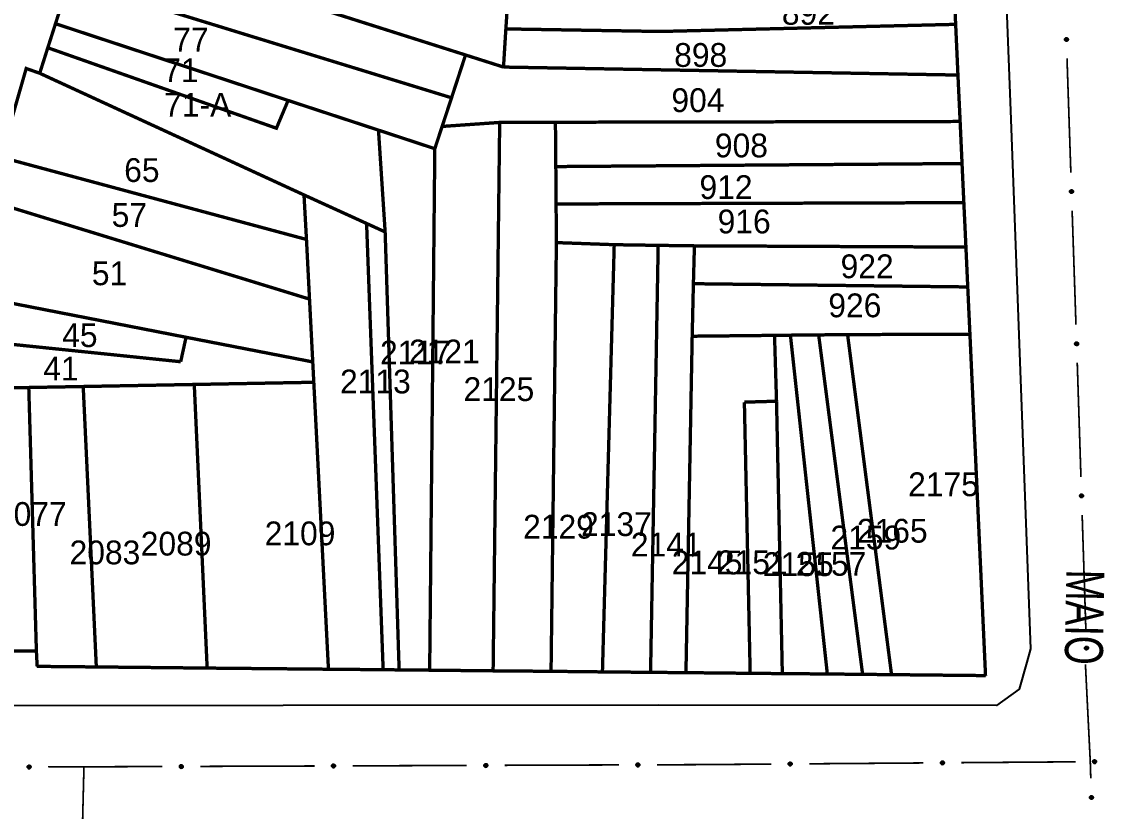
# Model space of a CAD drawing. Extents: x 202481 to 204056, y 4838981 to 4840330.
# Drawn here: x 202796.2 to 202910, y 4839881.9 to 4839964.9 of the extents above; entities that cross this region are included whole.
import ezdxf
from ezdxf.enums import TextEntityAlignment as Align

# ---------------------------------------------------------------- set-up
doc = ezdxf.new("R2010")
doc.units = 0
doc.header["$LTSCALE"] = 1.5
doc.header["$MEASUREMENT"] = 0
for name, color, linetype in [('CD_MALHA_LOTES', 7, 'CONTINUOUS'), ('RU-QUADRA', 210, 'CONTINUOUS'), ('SV-EIXO-RUA-PAV', 20, 'CONTINUOUS'), ('SV-RUA-PAVIM', 7, 'CONTINUOUS'), ('SV-TXT-RUA-PAV', 7, 'CONTINUOUS'), ('Th_NmrPort', 1, 'CONTINUOUS')]:
    doc.layers.add(name, color=color, linetype=linetype)
doc.styles.add('ARIAL', font='ARIAL.SHX')

msp = doc.modelspace()

# ---------------------------------------------------------------- linework, layer by layer
at = {"layer": 'CD_MALHA_LOTES', "linetype": 'Continuous', "const_width": 0.35, "flags": 128}
for points in [[(202842.83, 4839961.36), (202802.73, 4839974.09)], [(202799.73, 4839964.65), (202801.18, 4839969.2)], [(202801.18, 4839969.2), (202841.36, 4839956.86)], [(202894.16, 4839968.69), (202894.35, 4839964.58)], [(202847.07, 4839964.1), (202847.19, 4839965.93)], [(202798.92, 4839962.12), (202799.73, 4839964.65)], [(202824.18, 4839956.58), (202799.73, 4839964.65)], [(202846.82, 4839960.09), (202847.07, 4839964.1)], [(202894.35, 4839964.58), (202863.3, 4839963.83), (202847.07, 4839964.1)], [(202894.35, 4839964.58), (202894.59, 4839959.25)], [(202798.07, 4839959.44), (202798.92, 4839962.12)], [(202798.92, 4839962.12), (202822.95, 4839953.66), (202824.18, 4839956.58)], [(202841.36, 4839956.86), (202842.83, 4839961.36)], [(202842.83, 4839961.36), (202846.82, 4839960.09)], [(202793.98, 4839950.62), (202796.65, 4839959.94), (202798.07, 4839959.44)], [(202825.85, 4839946.65), (202798.07, 4839959.44)], [(202894.59, 4839959.25), (202846.82, 4839960.09)], [(202894.59, 4839959.25), (202894.82, 4839954.37)], [(202833.68, 4839953.46), (202824.18, 4839956.58)], [(202840.37, 4839953.85), (202841.36, 4839956.86)], [(202839.6, 4839951.51), (202840.37, 4839953.85)], [(202846.42, 4839954.27), (202840.37, 4839953.85)], [(202845.73, 4839896.63), (202846.42, 4839954.27)], [(202846.42, 4839954.27), (202852.28, 4839954.29)], [(202852.28, 4839954.29), (202894.82, 4839954.37)], [(202852.32, 4839949.63), (202852.28, 4839954.29)], [(202894.82, 4839954.37), (202895.02, 4839949.95)], [(202833.68, 4839953.46), (202834.38, 4839942.76)], [(202833.68, 4839953.46), (202839.6, 4839951.51)], [(202839.06, 4839896.7), (202839.6, 4839951.51)], [(202826.11, 4839941.97), (202793.98, 4839950.62)], [(202852.32, 4839949.63), (202895.02, 4839949.95)], [(202852.35, 4839945.7), (202852.32, 4839949.63)], [(202895.02, 4839949.95), (202895.21, 4839945.84)], [(202826.43, 4839935.7), (202792.68, 4839946.06)], [(202826.11, 4839941.97), (202825.85, 4839946.65)], [(202832.43, 4839943.65), (202825.85, 4839946.65)], [(202852.35, 4839945.7), (202895.21, 4839945.84)], [(202852.38, 4839941.64), (202852.35, 4839945.7)], [(202895.21, 4839945.84), (202895.43, 4839941.17)], [(202834.17, 4839896.75), (202832.43, 4839943.65)], [(202834.38, 4839942.76), (202832.43, 4839943.65)], [(202835.85, 4839896.73), (202834.38, 4839942.76)], [(202826.43, 4839935.7), (202826.11, 4839941.97)], [(202851.82, 4839896.58), (202852.38, 4839941.64)], [(202858.46, 4839941.42), (202852.38, 4839941.64)], [(202857.22, 4839896.52), (202858.46, 4839941.42)], [(202858.46, 4839941.42), (202863.08, 4839941.35)], [(202862.28, 4839896.47), (202863.08, 4839941.35)], [(202863.08, 4839941.35), (202866.89, 4839941.3)], [(202866.781667, 4839937.32), (202866.89, 4839941.3)], [(202866.89, 4839941.3), (202895.43, 4839941.17)], [(202895.43, 4839941.17), (202895.62, 4839936.98)], [(202866.655, 4839931.8), (202866.781667, 4839937.32)], [(202895.62, 4839936.98), (202866.781667, 4839937.32)], [(202895.62, 4839936.98), (202895.85, 4839932.01)], [(202813.45, 4839931.69), (202789.89, 4839936.29)], [(202826.43, 4839935.7), (202826.77, 4839929.1)], [(202875.31, 4839931.89), (202876.98, 4839931.91)], [(202876.98, 4839931.91), (202879.95, 4839931.94)], [(202880.86, 4839896.3), (202876.98, 4839931.91)], [(202879.95, 4839931.94), (202882.99, 4839931.97)], [(202884.57, 4839896.26), (202879.95, 4839931.94)], [(202882.99, 4839931.97), (202895.85, 4839932.01)], [(202887.61, 4839896.23), (202882.99, 4839931.97)], [(202895.85, 4839932.01), (202897.49, 4839896.13)], [(202812.89, 4839929.12), (202786.96, 4839931.79)], [(202813.45, 4839931.69), (202812.89, 4839929.12)], [(202826.77, 4839929.1), (202813.45, 4839931.69)], [(202866, 4839896.44), (202866.655, 4839931.8)], [(202875.31, 4839931.89), (202866.655, 4839931.8)], [(202875.52, 4839924.97), (202875.31, 4839931.89)], [(202826.88, 4839926.96), (202826.77, 4839929.1)], [(202791.41, 4839926.3), (202796.92, 4839926.41)], [(202796.92, 4839926.41), (202802.642144, 4839926.515046)], [(202797.72, 4839898.73), (202796.92, 4839926.41)], [(202802.642144, 4839926.515046), (202814.316309, 4839926.729358)], [(202804.02, 4839897.04), (202802.642144, 4839926.515046)], [(202814.316309, 4839926.729358), (202826.88, 4839926.96)], [(202815.67, 4839896.92), (202814.316309, 4839926.729358)], [(202828.42, 4839896.8), (202826.88, 4839926.96)], [(202872.14, 4839924.87), (202875.52, 4839924.97)], [(202872.75, 4839896.37), (202872.14, 4839924.87)], [(202876.13, 4839896.34), (202875.52, 4839924.97)], [(202797.72, 4839898.73), (202791.81, 4839898.69)], [(202797.8, 4839897.1), (202797.72, 4839898.73)], [(202804.02, 4839897.04), (202797.8, 4839897.1)], [(202815.67, 4839896.92), (202804.02, 4839897.04)], [(202828.42, 4839896.8), (202815.67, 4839896.92)], [(202834.17, 4839896.75), (202828.42, 4839896.8)], [(202835.85, 4839896.73), (202834.17, 4839896.75)], [(202837.71, 4839896.71), (202835.85, 4839896.73)], [(202839.06, 4839896.7), (202837.71, 4839896.71)], [(202845.73, 4839896.63), (202839.06, 4839896.7)], [(202851.82, 4839896.58), (202845.73, 4839896.63)], [(202857.22, 4839896.52), (202851.82, 4839896.58)], [(202862.28, 4839896.47), (202857.22, 4839896.52)], [(202866, 4839896.44), (202862.28, 4839896.47)], [(202872.75, 4839896.37), (202866, 4839896.44)], [(202876.13, 4839896.34), (202872.75, 4839896.37)], [(202880.86, 4839896.3), (202876.13, 4839896.34)], [(202884.57, 4839896.26), (202880.86, 4839896.3)], [(202887.61, 4839896.23), (202884.57, 4839896.26)], [(202897.49, 4839896.13), (202887.61, 4839896.23)]]:
    msp.add_lwpolyline(points, dxfattribs=at)
at = {"layer": 'RU-QUADRA', "linetype": 'Continuous', "const_width": 0.18, "flags": 128}
for points in [[(202816.72, 4840028.77), (202815.73, 4840023.64), (202814.82, 4840018.93), (202814.04, 4840014.91), (202813.16, 4840010.4), (202808.09, 4839996.15), (202809.62, 4839995.69), (202805.77, 4839983.62), (202804.3, 4839978.98), (202802.73, 4839974.09), (202801.18, 4839969.2), (202799.73, 4839964.65), (202798.92, 4839962.12), (202798.07, 4839959.44), (202796.65, 4839959.94), (202793.98, 4839950.62)], [(202791.81, 4839898.69), (202797.72, 4839898.73), (202797.77, 4839897.56), (202797.8, 4839897.1), (202804.02, 4839897.04), (202815.67, 4839896.92), (202828.42, 4839896.8), (202834.17, 4839896.75), (202835.85, 4839896.73), (202837.71, 4839896.71), (202839.06, 4839896.7), (202845.73, 4839896.63), (202851.82, 4839896.58), (202857.22, 4839896.52), (202862.28, 4839896.47), (202866, 4839896.44), (202872.75, 4839896.37), (202876.13, 4839896.34), (202880.86, 4839896.3), (202884.57, 4839896.26), (202887.61, 4839896.23), (202897.49, 4839896.13), (202897.43, 4839897.56), (202895.85, 4839932.01), (202895.62, 4839936.98), (202895.43, 4839941.17), (202895.21, 4839945.84), (202895.02, 4839949.95), (202894.82, 4839954.37), (202894.59, 4839959.25), (202894.35, 4839964.58), (202894.16, 4839968.69)]]:
    msp.add_lwpolyline(points, dxfattribs=at)
at = {"layer": 'SV-EIXO-RUA-PAV'}
for points in [[(202906.092749, 4839963.138303), (202906.128944, 4839963.105411), (202906.153327, 4839963.06974), (202906.1651, 4839963.034136), (202906.1673, 4839962.999961), (202906.165612, 4839962.964744), (202906.156077, 4839962.929614), (202906.136858, 4839962.892967), (202906.104118, 4839962.856426), (202906.065935, 4839962.83385), (202906.031646, 4839962.82044), (202905.996142, 4839962.816095), (202905.961958, 4839962.818307), (202905.925795, 4839962.829418), (202905.888847, 4839962.849258), (202905.8529, 4839962.883069), (202905.829236, 4839962.918203), (202905.818753, 4839962.952941), (202905.81461, 4839962.988662), (202905.816764, 4839963.024594), (202905.826322, 4839963.059025), (202905.846365, 4839963.09619), (202905.880206, 4839963.131227), (202905.914979, 4839963.155229), (202905.94956, 4839963.166197), (202905.98482, 4839963.169484), (202906.020162, 4839963.168221), (202906.055875, 4839963.160106), (202906.092749, 4839963.138303)], [(202906.630441, 4839947.147341), (202906.666636, 4839947.114448), (202906.691019, 4839947.078778), (202906.702792, 4839947.043173), (202906.704992, 4839947.008998), (202906.703304, 4839946.973781), (202906.69377, 4839946.938651), (202906.67455, 4839946.902004), (202906.64181, 4839946.865463), (202906.603627, 4839946.842888), (202906.569338, 4839946.829478), (202906.533834, 4839946.825132), (202906.49965, 4839946.827345), (202906.463487, 4839946.838456), (202906.426539, 4839946.858295), (202906.390593, 4839946.892106), (202906.366928, 4839946.927241), (202906.356445, 4839946.961978), (202906.352302, 4839946.997699), (202906.354456, 4839947.033632), (202906.364014, 4839947.068062), (202906.384057, 4839947.105227), (202906.417898, 4839947.140264), (202906.452671, 4839947.164266), (202906.487252, 4839947.175234), (202906.522512, 4839947.178521), (202906.557854, 4839947.177258), (202906.593567, 4839947.169144), (202906.630441, 4839947.147341)], [(202907.168133, 4839931.156378), (202907.204329, 4839931.123486), (202907.228711, 4839931.087815), (202907.240484, 4839931.052211), (202907.242684, 4839931.018035), (202907.240996, 4839930.982819), (202907.231462, 4839930.947688), (202907.212242, 4839930.911042), (202907.179502, 4839930.874501), (202907.141319, 4839930.851925), (202907.10703, 4839930.838515), (202907.071526, 4839930.834169), (202907.037343, 4839930.836382), (202907.001179, 4839930.847493), (202906.964231, 4839930.867332), (202906.928285, 4839930.901144), (202906.904621, 4839930.936278), (202906.894137, 4839930.971015), (202906.889994, 4839931.006736), (202906.892148, 4839931.042669), (202906.901706, 4839931.0771), (202906.921749, 4839931.114264), (202906.95559, 4839931.149301), (202906.990364, 4839931.173303), (202907.024944, 4839931.184272), (202907.060204, 4839931.187559), (202907.095546, 4839931.186296), (202907.131259, 4839931.178181), (202907.168133, 4839931.156378)], [(202907.687729, 4839915.164669), (202907.72388, 4839915.131727), (202907.748214, 4839915.096023), (202907.759938, 4839915.060403), (202907.762091, 4839915.026224), (202907.760356, 4839914.99101), (202907.750773, 4839914.955893), (202907.731504, 4839914.919273), (202907.698713, 4839914.882776), (202907.6605, 4839914.860253), (202907.626193, 4839914.84689), (202907.590683, 4839914.842593), (202907.556502, 4839914.844852), (202907.520354, 4839914.856012), (202907.483433, 4839914.875902), (202907.447533, 4839914.909762), (202907.423917, 4839914.944929), (202907.413481, 4839914.979681), (202907.409387, 4839915.015407), (202907.41159, 4839915.051337), (202907.421195, 4839915.085754), (202907.441288, 4839915.122892), (202907.475177, 4839915.157882), (202907.509983, 4839915.181837), (202907.544579, 4839915.192758), (202907.579843, 4839915.195997), (202907.615184, 4839915.194685), (202907.650885, 4839915.186522), (202907.687729, 4839915.164669)], [(202908.20359, 4839899.172987), (202908.239741, 4839899.140045), (202908.264074, 4839899.104341), (202908.275799, 4839899.068721), (202908.277952, 4839899.034543), (202908.276217, 4839898.999328), (202908.266634, 4839898.964211), (202908.247364, 4839898.927591), (202908.214574, 4839898.891095), (202908.17636, 4839898.868571), (202908.142053, 4839898.855208), (202908.106544, 4839898.850911), (202908.072363, 4839898.85317), (202908.036214, 4839898.86433), (202907.999294, 4839898.88422), (202907.963393, 4839898.91808), (202907.939777, 4839898.953247), (202907.929342, 4839898.987999), (202907.925248, 4839899.023725), (202907.92745, 4839899.059655), (202907.937056, 4839899.094073), (202907.957149, 4839899.13121), (202907.991038, 4839899.166201), (202908.025844, 4839899.190155), (202908.06044, 4839899.201076), (202908.095704, 4839899.204315), (202908.131044, 4839899.203004), (202908.166746, 4839899.19484), (202908.20359, 4839899.172987)], [(202796.814575, 4839886.633808), (202796.848541, 4839886.668998), (202796.88493, 4839886.692296), (202796.920873, 4839886.702992), (202796.955099, 4839886.704162), (202796.990248, 4839886.701416), (202797.025076, 4839886.690828), (202797.061127, 4839886.670514), (202797.096667, 4839886.636689), (202797.118083, 4839886.597844), (202797.130455, 4839886.563167), (202797.13373, 4839886.527548), (202797.13049, 4839886.493447), (202797.118296, 4839886.457634), (202797.097353, 4839886.4213), (202797.062476, 4839886.386387), (202797.026645, 4839886.363791), (202796.991608, 4839886.354358), (202796.955778, 4839886.351292), (202796.919927, 4839886.354526), (202796.885799, 4839886.365117), (202796.849255, 4839886.386268), (202796.815252, 4839886.421149), (202796.792307, 4839886.456629), (202796.782385, 4839886.491524), (202796.78016, 4839886.526866), (202796.782486, 4839886.562155), (202796.791672, 4839886.597607), (202796.814575, 4839886.633808)], [(202812.814476, 4839886.690013), (202812.848443, 4839886.725202), (202812.884831, 4839886.7485), (202812.920774, 4839886.759196), (202812.955, 4839886.760367), (202812.99015, 4839886.75762), (202813.024977, 4839886.747032), (202813.061029, 4839886.726719), (202813.096568, 4839886.692893), (202813.117984, 4839886.654048), (202813.130356, 4839886.619372), (202813.133631, 4839886.583753), (202813.130391, 4839886.549651), (202813.118197, 4839886.513838), (202813.097254, 4839886.477505), (202813.062377, 4839886.442592), (202813.026546, 4839886.419996), (202812.991509, 4839886.410563), (202812.955679, 4839886.407497), (202812.919828, 4839886.410731), (202812.8857, 4839886.421321), (202812.849156, 4839886.442473), (202812.815153, 4839886.477354), (202812.792208, 4839886.512833), (202812.782286, 4839886.547729), (202812.780062, 4839886.583071), (202812.782388, 4839886.618359), (202812.791573, 4839886.653812), (202812.814476, 4839886.690013)], [(202828.814377, 4839886.746217), (202828.848344, 4839886.781407), (202828.884732, 4839886.804705), (202828.920675, 4839886.815401), (202828.954901, 4839886.816571), (202828.990051, 4839886.813825), (202829.024878, 4839886.803237), (202829.06093, 4839886.782923), (202829.096469, 4839886.749098), (202829.117886, 4839886.710253), (202829.130258, 4839886.675576), (202829.133533, 4839886.639957), (202829.130292, 4839886.605856), (202829.118098, 4839886.570043), (202829.097156, 4839886.533709), (202829.062278, 4839886.498796), (202829.026447, 4839886.4762), (202828.99141, 4839886.466767), (202828.955581, 4839886.463701), (202828.919729, 4839886.466935), (202828.885602, 4839886.477526), (202828.849057, 4839886.498677), (202828.815054, 4839886.533558), (202828.79211, 4839886.569038), (202828.782187, 4839886.603933), (202828.779963, 4839886.639275), (202828.782289, 4839886.674564), (202828.791474, 4839886.710016), (202828.814377, 4839886.746217)], [(202844.814279, 4839886.802422), (202844.848245, 4839886.837611), (202844.884634, 4839886.860909), (202844.920576, 4839886.871605), (202844.954802, 4839886.872776), (202844.989952, 4839886.870029), (202845.02478, 4839886.859441), (202845.060831, 4839886.839128), (202845.09637, 4839886.805302), (202845.117787, 4839886.766457), (202845.130159, 4839886.731781), (202845.133434, 4839886.696162), (202845.130194, 4839886.66206), (202845.117999, 4839886.626247), (202845.097057, 4839886.589914), (202845.062179, 4839886.555001), (202845.026349, 4839886.532405), (202844.991311, 4839886.522972), (202844.955482, 4839886.519906), (202844.91963, 4839886.52314), (202844.885503, 4839886.53373), (202844.848959, 4839886.554882), (202844.814956, 4839886.589763), (202844.792011, 4839886.625242), (202844.782088, 4839886.660138), (202844.779864, 4839886.69548), (202844.78219, 4839886.730768), (202844.791376, 4839886.766221), (202844.814279, 4839886.802422)], [(202860.81418, 4839886.858626), (202860.848147, 4839886.893816), (202860.884535, 4839886.917114), (202860.920478, 4839886.92781), (202860.954704, 4839886.92898), (202860.989854, 4839886.926234), (202861.024681, 4839886.915646), (202861.060733, 4839886.895332), (202861.096272, 4839886.861507), (202861.117688, 4839886.822662), (202861.13006, 4839886.787985), (202861.133335, 4839886.752366), (202861.130095, 4839886.718265), (202861.117901, 4839886.682452), (202861.096958, 4839886.646118), (202861.062081, 4839886.611205), (202861.02625, 4839886.588609), (202860.991213, 4839886.579176), (202860.955383, 4839886.57611), (202860.919532, 4839886.579344), (202860.885404, 4839886.589935), (202860.84886, 4839886.611086), (202860.814857, 4839886.645967), (202860.791912, 4839886.681447), (202860.78199, 4839886.716342), (202860.779765, 4839886.751684), (202860.782092, 4839886.786973), (202860.791277, 4839886.822425), (202860.81418, 4839886.858626)], [(202876.813433, 4839886.953791), (202876.847261, 4839886.989114), (202876.883557, 4839887.012555), (202876.919457, 4839887.023393), (202876.953678, 4839887.024698), (202876.988839, 4839887.02209), (202877.023708, 4839887.01164), (202877.059839, 4839886.991469), (202877.095511, 4839886.957784), (202877.117081, 4839886.919024), (202877.12959, 4839886.884396), (202877.133005, 4839886.848791), (202877.1299, 4839886.814677), (202877.117847, 4839886.778816), (202877.097048, 4839886.7424), (202877.062308, 4839886.70735), (202877.026567, 4839886.684612), (202876.991567, 4839886.675041), (202876.95575, 4839886.671834), (202876.919886, 4839886.674927), (202876.885717, 4839886.685382), (202876.849089, 4839886.70639), (202876.814949, 4839886.741136), (202876.791865, 4839886.776525), (202876.781804, 4839886.811381), (202876.779441, 4839886.846714), (202876.781628, 4839886.882011), (202876.790673, 4839886.9175), (202876.813433, 4839886.953791)], [(202892.812988, 4839887.073109), (202892.846816, 4839887.108432), (202892.883112, 4839887.131874), (202892.919012, 4839887.142712), (202892.953234, 4839887.144017), (202892.988394, 4839887.141409), (202893.023263, 4839887.130959), (202893.059394, 4839887.110788), (202893.095066, 4839887.077103), (202893.116636, 4839887.038343), (202893.129145, 4839887.003715), (202893.13256, 4839886.968109), (202893.129455, 4839886.933995), (202893.117402, 4839886.898134), (202893.096603, 4839886.861718), (202893.061863, 4839886.826668), (202893.026122, 4839886.803931), (202892.991122, 4839886.79436), (202892.955305, 4839886.791153), (202892.919441, 4839886.794245), (202892.885272, 4839886.804701), (202892.848644, 4839886.825708), (202892.814504, 4839886.860455), (202892.79142, 4839886.895843), (202892.78136, 4839886.930699), (202892.778996, 4839886.966033), (202892.781183, 4839887.00133), (202892.790228, 4839887.036818), (202892.812988, 4839887.073109)], [(202908.812467, 4839887.192626), (202908.846271, 4839887.227972), (202908.882551, 4839887.251438), (202908.918444, 4839887.2623), (202908.952664, 4839887.263629), (202908.987827, 4839887.261045), (202909.022703, 4839887.250618), (202909.058848, 4839887.230471), (202909.094543, 4839887.196811), (202909.116139, 4839887.158065), (202909.128671, 4839887.123446), (202909.13211, 4839887.087843), (202909.129028, 4839887.053727), (202909.116999, 4839887.017857), (202909.096225, 4839886.981427), (202909.061509, 4839886.946354), (202909.025783, 4839886.923592), (202908.99079, 4839886.913997), (202908.954975, 4839886.910766), (202908.919109, 4839886.913834), (202908.884933, 4839886.924267), (202908.848291, 4839886.945249), (202908.814127, 4839886.979973), (202908.791019, 4839887.015346), (202908.780935, 4839887.050195), (202908.778547, 4839887.085527), (202908.78071, 4839887.120825), (202908.789732, 4839887.15632), (202908.812467, 4839887.192626)], [(202908.720251, 4839883.471424), (202908.756345, 4839883.43842), (202908.780616, 4839883.402674), (202908.792279, 4839883.367033), (202908.794372, 4839883.332851), (202908.792575, 4839883.297639), (202908.782932, 4839883.262539), (202908.763599, 4839883.225952), (202908.730745, 4839883.189513), (202908.692492, 4839883.167056), (202908.658162, 4839883.153753), (202908.622644, 4839883.149517), (202908.588468, 4839883.151836), (202908.552339, 4839883.163059), (202908.515453, 4839883.183013), (202908.479611, 4839883.216936), (202908.456057, 4839883.252144), (202908.445681, 4839883.286914), (202908.441649, 4839883.322647), (202908.443915, 4839883.358573), (202908.45358, 4839883.392974), (202908.473738, 4839883.430076), (202908.507688, 4839883.465008), (202908.542535, 4839883.488902), (202908.57715, 4839883.499763), (202908.61242, 4839883.50294), (202908.647758, 4839883.501567), (202908.683445, 4839883.493342), (202908.720251, 4839883.471424)]]:
    msp.add_lwpolyline(points, close=True, dxfattribs=at)
for points in [[(202905.816764, 4839963.024594), (202905.829236, 4839962.918203)], [(202905.822324, 4839963.037494), (202905.840364, 4839962.907032)], [(202905.826322, 4839963.059025), (202905.8529, 4839962.883069)], [(202905.838906, 4839963.072184), (202905.870149, 4839962.873901)], [(202905.846365, 4839963.09619), (202905.888847, 4839962.849258)], [(202905.864943, 4839963.109922), (202905.906707, 4839962.842363)], [(202905.880206, 4839963.131227), (202905.925795, 4839962.829418)], [(202905.896665, 4839963.141025), (202905.942669, 4839962.828554)], [(202905.914979, 4839963.155229), (202905.961958, 4839962.818307)], [(202905.931618, 4839963.157219), (202905.978448, 4839962.8202)], [(202905.94956, 4839963.166197), (202905.996142, 4839962.816095)], [(202905.966846, 4839963.16523), (202906.011223, 4839962.819937)], [(202905.98482, 4839963.169484), (202906.031646, 4839962.82044)], [(202906.003713, 4839963.165104), (202906.050405, 4839962.832177)], [(202906.020162, 4839963.168221), (202906.065935, 4839962.83385)], [(202906.038036, 4839963.159432), (202906.085313, 4839962.849734)], [(202906.055875, 4839963.160106), (202906.104118, 4839962.856426)], [(202906.072543, 4839963.148304), (202906.118489, 4839962.878156)], [(202906.092749, 4839963.138303), (202906.136858, 4839962.892967)], [(202906.111737, 4839963.119586), (202906.145798, 4839962.918667)], [(202906.128944, 4839963.105411), (202906.156077, 4839962.929614)], [(202906.142931, 4839963.085137), (202906.159561, 4839962.955993)], [(202906.153327, 4839963.06974), (202906.165612, 4839962.964744)], [(202906.354456, 4839947.033632), (202906.366928, 4839946.927241)], [(202906.360016, 4839947.046531), (202906.378056, 4839946.916069)], [(202906.364014, 4839947.068062), (202906.390593, 4839946.892106)], [(202906.376599, 4839947.081221), (202906.407841, 4839946.882939)], [(202906.384057, 4839947.105227), (202906.426539, 4839946.858295)], [(202906.402636, 4839947.118959), (202906.444399, 4839946.851401)], [(202906.417898, 4839947.140264), (202906.463487, 4839946.838456)], [(202906.434357, 4839947.150062), (202906.480361, 4839946.837592)], [(202906.452671, 4839947.164266), (202906.49965, 4839946.827345)], [(202906.46931, 4839947.166256), (202906.51614, 4839946.829238)], [(202906.487252, 4839947.175234), (202906.533834, 4839946.825132)], [(202906.504538, 4839947.174267), (202906.548916, 4839946.828975)], [(202906.522512, 4839947.178521), (202906.569338, 4839946.829478)], [(202906.541405, 4839947.174141), (202906.588097, 4839946.841214)], [(202906.557854, 4839947.177258), (202906.603627, 4839946.842888)], [(202906.575728, 4839947.168469), (202906.623005, 4839946.858772)], [(202906.593567, 4839947.169144), (202906.64181, 4839946.865463)], [(202906.610235, 4839947.157342), (202906.656181, 4839946.887193)], [(202906.630441, 4839947.147341), (202906.67455, 4839946.902004)], [(202906.649429, 4839947.128623), (202906.68349, 4839946.927705)], [(202906.666636, 4839947.114448), (202906.69377, 4839946.938651)], [(202906.680623, 4839947.094174), (202906.697254, 4839946.965031)], [(202906.691019, 4839947.078778), (202906.703304, 4839946.973781)], [(202906.892148, 4839931.042669), (202906.904621, 4839930.936278)], [(202906.897708, 4839931.055568), (202906.915748, 4839930.925107)], [(202906.901706, 4839931.0771), (202906.928285, 4839930.901144)], [(202906.914291, 4839931.090258), (202906.945533, 4839930.891976)], [(202906.921749, 4839931.114264), (202906.964231, 4839930.867332)], [(202906.940328, 4839931.127997), (202906.982091, 4839930.860438)], [(202906.95559, 4839931.149301), (202907.001179, 4839930.847493)], [(202906.972049, 4839931.1591), (202907.018053, 4839930.846629)], [(202906.990364, 4839931.173303), (202907.037343, 4839930.836382)], [(202907.007002, 4839931.175293), (202907.053832, 4839930.838275)], [(202907.024944, 4839931.184272), (202907.071526, 4839930.834169)], [(202907.04223, 4839931.183304), (202907.086608, 4839930.838012)], [(202907.060204, 4839931.187559), (202907.10703, 4839930.838515)], [(202907.079097, 4839931.183179), (202907.12579, 4839930.850252)], [(202907.095546, 4839931.186296), (202907.141319, 4839930.851925)], [(202907.11342, 4839931.177506), (202907.160697, 4839930.867809)], [(202907.131259, 4839931.178181), (202907.179502, 4839930.874501)], [(202907.147927, 4839931.166379), (202907.193874, 4839930.89623)], [(202907.168133, 4839931.156378), (202907.212242, 4839930.911042)], [(202907.187121, 4839931.13766), (202907.221182, 4839930.936742)], [(202907.204329, 4839931.123486), (202907.231462, 4839930.947688)], [(202907.218316, 4839931.103212), (202907.234946, 4839930.974068)], [(202907.228711, 4839931.087815), (202907.240996, 4839930.982819)], [(202907.41159, 4839915.051337), (202907.423917, 4839914.944929)], [(202907.417167, 4839915.064228), (202907.435029, 4839914.933742)], [(202907.421195, 4839915.085754), (202907.447533, 4839914.909762)], [(202907.433797, 4839915.098896), (202907.464769, 4839914.900571)], [(202907.441288, 4839915.122892), (202907.483433, 4839914.875902)], [(202907.459885, 4839915.136599), (202907.501284, 4839914.868983)], [(202907.475177, 4839915.157882), (202907.520354, 4839914.856012)], [(202907.491649, 4839915.167658), (202907.537227, 4839914.855125)], [(202907.509983, 4839915.181837), (202907.556502, 4839914.844852)], [(202907.526624, 4839915.183804), (202907.572994, 4839914.846722)], [(202907.544579, 4839915.192758), (202907.590683, 4839914.842593)], [(202907.561863, 4839915.191767), (202907.605769, 4839914.846414)], [(202907.579843, 4839915.195997), (202907.626193, 4839914.84689)], [(202907.59873, 4839915.191591), (202907.644968, 4839914.858601)], [(202907.615184, 4839915.194685), (202907.6605, 4839914.860253)], [(202907.633046, 4839915.185872), (202907.679899, 4839914.87611)], [(202907.650885, 4839915.186522), (202907.698713, 4839914.882776)], [(202907.667537, 4839915.174697), (202907.713115, 4839914.904486)], [(202907.687729, 4839915.164669), (202907.731504, 4839914.919273)], [(202907.706692, 4839915.145925), (202907.740479, 4839914.944961)], [(202907.72388, 4839915.131727), (202907.750773, 4839914.955893)], [(202907.737839, 4839915.111434), (202907.754293, 4839914.982268)], [(202907.748214, 4839915.096023), (202907.760356, 4839914.99101)], [(202907.937056, 4839899.094073), (202907.963393, 4839898.91808)], [(202907.949658, 4839899.107214), (202907.980629, 4839898.908889)], [(202907.957149, 4839899.13121), (202907.999294, 4839898.88422)], [(202907.975746, 4839899.144917), (202908.017144, 4839898.877301)], [(202907.991038, 4839899.166201), (202908.036214, 4839898.86433)], [(202908.00751, 4839899.175976), (202908.053088, 4839898.863443)], [(202908.025844, 4839899.190155), (202908.072363, 4839898.85317)], [(202908.042485, 4839899.192122), (202908.088855, 4839898.85504)], [(202908.06044, 4839899.201076), (202908.106544, 4839898.850911)], [(202908.077724, 4839899.200085), (202908.12163, 4839898.854732)], [(202908.095704, 4839899.204315), (202908.142053, 4839898.855208)], [(202908.114591, 4839899.199909), (202908.160829, 4839898.866919)], [(202908.131044, 4839899.203004), (202908.17636, 4839898.868571)], [(202908.148906, 4839899.19419), (202908.19576, 4839898.884428)], [(202908.166746, 4839899.19484), (202908.214574, 4839898.891095)], [(202908.183398, 4839899.183015), (202908.228975, 4839898.912805)], [(202908.20359, 4839899.172987), (202908.247364, 4839898.927591)], [(202908.222552, 4839899.154243), (202908.25634, 4839898.953279)], [(202908.239741, 4839899.140045), (202908.266634, 4839898.964211)], [(202908.2537, 4839899.119752), (202908.270154, 4839898.990586)], [(202908.264074, 4839899.104341), (202908.276217, 4839898.999328)], [(202907.92745, 4839899.059655), (202907.939777, 4839898.953247)], [(202907.933028, 4839899.072547), (202907.95089, 4839898.94206)], [(202796.78016, 4839886.526866), (202797.130455, 4839886.563167)], [(202796.782486, 4839886.562155), (202797.118083, 4839886.597844)], [(202796.785107, 4839886.54562), (202797.119288, 4839886.582271)], [(202796.791672, 4839886.597607), (202797.096667, 4839886.636689)], [(202796.79181, 4839886.579756), (202797.102789, 4839886.617691)], [(202796.80397, 4839886.613912), (202797.075379, 4839886.651708)], [(202796.814575, 4839886.633808), (202797.061127, 4839886.670514)], [(202796.833856, 4839886.652224), (202797.035708, 4839886.680224)], [(202796.848541, 4839886.668998), (202797.025076, 4839886.690828)], [(202796.869227, 4839886.682368), (202796.998813, 4839886.695104)], [(202796.88493, 4839886.692296), (202796.990248, 4839886.701416)], [(202812.780062, 4839886.583071), (202813.130356, 4839886.619372)], [(202812.782286, 4839886.547729), (202813.133631, 4839886.583753)], [(202812.782388, 4839886.618359), (202813.117984, 4839886.654048)], [(202812.783773, 4839886.564977), (202813.130245, 4839886.598943)], [(202812.785008, 4839886.601824), (202813.11919, 4839886.638476)], [(202812.79072, 4839886.529524), (202813.128995, 4839886.56619)], [(202812.791573, 4839886.653812), (202813.096568, 4839886.692893)], [(202812.791711, 4839886.635961), (202813.102691, 4839886.673896)], [(202812.803872, 4839886.670117), (202813.075281, 4839886.707913)], [(202812.814476, 4839886.690013), (202813.061029, 4839886.726719)], [(202812.833757, 4839886.708429), (202813.035609, 4839886.736428)], [(202812.848443, 4839886.725202), (202813.024977, 4839886.747032)], [(202812.869129, 4839886.738573), (202812.998714, 4839886.751309)], [(202812.884831, 4839886.7485), (202812.99015, 4839886.75762)], [(202828.779963, 4839886.639275), (202829.130258, 4839886.675576)], [(202828.782187, 4839886.603933), (202829.133533, 4839886.639957)], [(202828.782289, 4839886.674564), (202829.117886, 4839886.710253)], [(202828.783674, 4839886.621182), (202829.130146, 4839886.655148)], [(202828.78491, 4839886.658029), (202829.119091, 4839886.69468)], [(202828.790622, 4839886.585728), (202829.128896, 4839886.622395)], [(202828.791474, 4839886.710016), (202829.096469, 4839886.749098)], [(202828.791612, 4839886.692165), (202829.102592, 4839886.7301)], [(202828.79211, 4839886.569038), (202829.130292, 4839886.605856)], [(202828.803773, 4839886.726321), (202829.075182, 4839886.764117)], [(202828.805756, 4839886.550304), (202829.119469, 4839886.586884)], [(202828.814377, 4839886.746217), (202829.06093, 4839886.782923)], [(202828.815054, 4839886.533558), (202829.118098, 4839886.570043)], [(202828.833658, 4839886.764633), (202829.03551, 4839886.792633)], [(202828.848344, 4839886.781407), (202829.024878, 4839886.803237)], [(202828.86903, 4839886.794777), (202828.998616, 4839886.807513)], [(202828.884732, 4839886.804705), (202828.990051, 4839886.813825)], [(202844.779864, 4839886.69548), (202845.130159, 4839886.731781)], [(202844.782088, 4839886.660138), (202845.133434, 4839886.696162)], [(202844.78219, 4839886.730768), (202845.117787, 4839886.766457)], [(202844.783576, 4839886.677386), (202845.130047, 4839886.711352)], [(202844.784811, 4839886.714233), (202845.118992, 4839886.750885)], [(202844.790523, 4839886.641933), (202845.128798, 4839886.678599)], [(202844.791376, 4839886.766221), (202845.09637, 4839886.805302)], [(202844.791514, 4839886.74837), (202845.102493, 4839886.786305)], [(202844.792011, 4839886.625242), (202845.130194, 4839886.66206)], [(202844.803674, 4839886.782526), (202845.075083, 4839886.820322)], [(202844.805657, 4839886.606508), (202845.119371, 4839886.643088)], [(202844.814279, 4839886.802422), (202845.060831, 4839886.839128)], [(202844.814956, 4839886.589763), (202845.117999, 4839886.626247)], [(202844.833559, 4839886.820838), (202845.035412, 4839886.848837)], [(202844.835792, 4839886.573865), (202845.104486, 4839886.607558)], [(202844.848245, 4839886.837611), (202845.02478, 4839886.859441)], [(202844.848959, 4839886.554882), (202845.097057, 4839886.589914)], [(202844.868931, 4839886.850982), (202844.998517, 4839886.863718)], [(202844.872729, 4839886.546705), (202845.071862, 4839886.571966)], [(202844.884634, 4839886.860909), (202844.989952, 4839886.870029)], [(202844.885503, 4839886.53373), (202845.062179, 4839886.555001)], [(202860.779765, 4839886.751684), (202861.13006, 4839886.787985)], [(202860.78199, 4839886.716342), (202861.133335, 4839886.752366)], [(202860.782092, 4839886.786973), (202861.117688, 4839886.822662)], [(202860.783477, 4839886.733591), (202861.129948, 4839886.767557)], [(202860.784712, 4839886.770438), (202861.118893, 4839886.807089)], [(202860.790424, 4839886.698137), (202861.128699, 4839886.734804)], [(202860.791277, 4839886.822425), (202861.096272, 4839886.861507)], [(202860.791415, 4839886.804574), (202861.102395, 4839886.842509)], [(202860.791912, 4839886.681447), (202861.130095, 4839886.718265)], [(202860.803576, 4839886.83873), (202861.074984, 4839886.876526)], [(202860.805558, 4839886.662713), (202861.119272, 4839886.699293)], [(202860.81418, 4839886.858626), (202861.060733, 4839886.895332)], [(202860.814857, 4839886.645967), (202861.117901, 4839886.682452)], [(202860.833461, 4839886.877042), (202861.035313, 4839886.905042)], [(202860.835693, 4839886.63007), (202861.104387, 4839886.663763)], [(202860.848147, 4839886.893816), (202861.024681, 4839886.915646)], [(202860.84886, 4839886.611086), (202861.096958, 4839886.646118)], [(202860.868833, 4839886.907186), (202860.998418, 4839886.919922)], [(202860.872631, 4839886.602909), (202861.071763, 4839886.62817)], [(202860.884535, 4839886.917114), (202860.989854, 4839886.926234)], [(202860.885404, 4839886.589935), (202861.062081, 4839886.611205)], [(202860.906806, 4839886.58529), (202861.037751, 4839886.599396)], [(202860.919532, 4839886.579344), (202861.02625, 4839886.588609)], [(202876.779441, 4839886.846714), (202877.12959, 4839886.884396)], [(202876.781628, 4839886.882011), (202877.117081, 4839886.919024)], [(202876.781804, 4839886.811381), (202877.133005, 4839886.848791)], [(202876.783224, 4839886.828635), (202877.129559, 4839886.863968)], [(202876.784313, 4839886.865486), (202877.118348, 4839886.903456)], [(202876.790311, 4839886.79321), (202877.128438, 4839886.83121)], [(202876.790673, 4839886.9175), (202877.095511, 4839886.957784)], [(202876.790881, 4839886.899649), (202877.101709, 4839886.938811)], [(202876.791865, 4839886.776525), (202877.1299, 4839886.814677)], [(202876.802907, 4839886.933853), (202877.074165, 4839886.972719)], [(202876.805585, 4839886.757845), (202877.119151, 4839886.795662)], [(202876.813433, 4839886.953791), (202877.059839, 4839886.991469)], [(202876.814949, 4839886.741136), (202877.117847, 4839886.778816)], [(202876.832641, 4839886.972283), (202877.034381, 4839887.001078)], [(202876.835847, 4839886.725321), (202877.104407, 4839886.760073)], [(202876.847261, 4839886.989114), (202877.023708, 4839887.01164)], [(202876.849089, 4839886.70639), (202877.097048, 4839886.7424)], [(202876.867894, 4839887.002566), (202876.997428, 4839887.015813)], [(202876.872892, 4839886.698306), (202877.071924, 4839886.724353)], [(202876.883557, 4839887.012555), (202876.988839, 4839887.02209)], [(202876.885717, 4839886.685382), (202877.062308, 4839886.70735)], [(202876.907136, 4839886.680822), (202877.038025, 4839886.695444)], [(202876.919886, 4839886.674927), (202877.026567, 4839886.684612)], [(202892.778996, 4839886.966033), (202893.129145, 4839887.003715)], [(202892.781183, 4839887.00133), (202893.116636, 4839887.038343)], [(202892.78136, 4839886.930699), (202893.13256, 4839886.968109)], [(202892.782779, 4839886.947954), (202893.129114, 4839886.983286)], [(202892.783869, 4839886.984805), (202893.117903, 4839887.022775)], [(202892.789866, 4839886.912528), (202893.127993, 4839886.950528)], [(202892.790228, 4839887.036818), (202893.095066, 4839887.077103)], [(202892.790437, 4839887.018968), (202893.101264, 4839887.058129)], [(202892.79142, 4839886.895843), (202893.129455, 4839886.933995)], [(202892.802463, 4839887.053172), (202893.07372, 4839887.092038)], [(202892.80514, 4839886.877164), (202893.118707, 4839886.914981)], [(202892.812988, 4839887.073109), (202893.059394, 4839887.110788)], [(202892.814504, 4839886.860455), (202893.117402, 4839886.898134)], [(202892.832196, 4839887.091601), (202893.033936, 4839887.120397)], [(202892.835403, 4839886.84464), (202893.103962, 4839886.879392)], [(202892.846816, 4839887.108432), (202893.023263, 4839887.130959)], [(202892.848644, 4839886.825708), (202893.096603, 4839886.861718)], [(202892.867449, 4839887.121884), (202892.996983, 4839887.135132)], [(202892.872447, 4839886.817625), (202893.071479, 4839886.843671)], [(202892.883112, 4839887.131874), (202892.988394, 4839887.141409)], [(202892.885272, 4839886.804701), (202893.061863, 4839886.826668)], [(202892.906692, 4839886.800141), (202893.03758, 4839886.814763)], [(202892.919441, 4839886.794245), (202893.026122, 4839886.803931)], [(202908.778547, 4839887.085527), (202909.128671, 4839887.123446)], [(202908.78071, 4839887.120825), (202909.116139, 4839887.158065)], [(202908.780935, 4839887.050195), (202909.13211, 4839887.087843)], [(202908.782343, 4839887.06745), (202909.128653, 4839887.103017)], [(202908.783407, 4839887.104302), (202909.117416, 4839887.142498)], [(202908.789454, 4839887.032029), (202909.127555, 4839887.070259)], [(202908.789732, 4839887.15632), (202909.094543, 4839887.196811)], [(202908.789952, 4839887.13847), (202909.100753, 4839887.177841)], [(202908.791019, 4839887.015346), (202909.129028, 4839887.053727)], [(202908.801955, 4839887.172682), (202909.073186, 4839887.211731)], [(202908.804751, 4839886.996675), (202909.118293, 4839887.034704)], [(202908.812467, 4839887.192626), (202909.058848, 4839887.230471)], [(202908.814127, 4839886.979973), (202909.116999, 4839887.017857)], [(202908.831663, 4839887.211131), (202909.033383, 4839887.240063)], [(202908.835036, 4839886.964172), (202909.103572, 4839886.999106)], [(202908.846271, 4839887.227972), (202909.022703, 4839887.250618)], [(202908.848291, 4839886.945249), (202909.096225, 4839886.981427)], [(202908.866895, 4839887.241438), (202908.99642, 4839887.254773)], [(202908.872099, 4839886.937182), (202909.071113, 4839886.963363)], [(202908.882551, 4839887.251438), (202908.987827, 4839887.261045)], [(202908.884933, 4839886.924267), (202909.061509, 4839886.946354)], [(202908.906355, 4839886.919721), (202909.037234, 4839886.934432)], [(202908.919109, 4839886.913834), (202909.025783, 4839886.923592)], [(202796.782385, 4839886.491524), (202797.13373, 4839886.527548)], [(202796.783872, 4839886.508773), (202797.130343, 4839886.542739)], [(202796.790819, 4839886.473319), (202797.129094, 4839886.509986)], [(202796.792307, 4839886.456629), (202797.13049, 4839886.493447)], [(202796.805953, 4839886.437895), (202797.119667, 4839886.474475)], [(202796.815252, 4839886.421149), (202797.118296, 4839886.457634)], [(202796.836088, 4839886.405252), (202797.104782, 4839886.438945)], [(202796.849255, 4839886.386268), (202797.097353, 4839886.4213)], [(202796.873025, 4839886.378091), (202797.072158, 4839886.403352)], [(202796.885799, 4839886.365117), (202797.062476, 4839886.386387)], [(202796.907201, 4839886.360472), (202797.038146, 4839886.374578)], [(202796.919927, 4839886.354526), (202797.026645, 4839886.363791)], [(202812.792208, 4839886.512833), (202813.130391, 4839886.549651)], [(202812.805855, 4839886.494099), (202813.119568, 4839886.530679)], [(202812.815153, 4839886.477354), (202813.118197, 4839886.513838)], [(202812.835989, 4839886.461456), (202813.104683, 4839886.495149)], [(202812.849156, 4839886.442473), (202813.097254, 4839886.477505)], [(202812.872927, 4839886.434296), (202813.072059, 4839886.459557)], [(202812.8857, 4839886.421321), (202813.062377, 4839886.442592)], [(202812.907102, 4839886.416677), (202813.038047, 4839886.430782)], [(202812.919828, 4839886.410731), (202813.026546, 4839886.419996)], [(202828.83589, 4839886.517661), (202829.104584, 4839886.551354)], [(202828.849057, 4839886.498677), (202829.097156, 4839886.533709)], [(202828.872828, 4839886.4905), (202829.071961, 4839886.515761)], [(202828.885602, 4839886.477526), (202829.062278, 4839886.498796)], [(202828.907003, 4839886.472881), (202829.037949, 4839886.486987)], [(202828.919729, 4839886.466935), (202829.026447, 4839886.4762)], [(202844.906904, 4839886.529086), (202845.03785, 4839886.543191)], [(202844.91963, 4839886.52314), (202845.026349, 4839886.532405)], [(202908.443915, 4839883.358573), (202908.456057, 4839883.252144)], [(202908.449515, 4839883.371455), (202908.467149, 4839883.240938)], [(202908.45358, 4839883.392974), (202908.479611, 4839883.216936)], [(202908.466205, 4839883.406093), (202908.496831, 4839883.207715)], [(202908.473738, 4839883.430076), (202908.515453, 4839883.183013)], [(202908.492359, 4839883.443751), (202908.533291, 4839883.176064)], [(202908.507688, 4839883.465008), (202908.552339, 4839883.163059)], [(202908.524177, 4839883.474755), (202908.56921, 4839883.162143)], [(202908.542535, 4839883.488902), (202908.588468, 4839883.151836)], [(202908.55918, 4839883.49084), (202908.604963, 4839883.153678)], [(202908.57715, 4839883.499763), (202908.622644, 4839883.149517)], [(202908.594433, 4839883.498741), (202908.637738, 4839883.153313)], [(202908.61242, 4839883.50294), (202908.658162, 4839883.153753)], [(202908.631299, 4839883.498501), (202908.676957, 4839883.165431)], [(202908.647758, 4839883.501567), (202908.692492, 4839883.167056)], [(202908.665605, 4839883.492722), (202908.711919, 4839883.18288)], [(202908.683445, 4839883.493342), (202908.730745, 4839883.189513)], [(202908.700076, 4839883.481488), (202908.745184, 4839883.211198)], [(202908.720251, 4839883.471424), (202908.763599, 4839883.225952)], [(202908.739181, 4839883.452648), (202908.772618, 4839883.251625)], [(202908.756345, 4839883.43842), (202908.782932, 4839883.262539)], [(202908.770269, 4839883.418102), (202908.786497, 4839883.288908)], [(202908.780616, 4839883.402674), (202908.792575, 4839883.297639)]]:
    msp.add_lwpolyline(points, dxfattribs=at)
at = {"layer": 'SV-EIXO-RUA-PAV', "const_width": 0.18}
for points in [[(202906.05477, 4839960.992134), (202906.458039, 4839948.998912)], [(202906.592462, 4839945.001172), (202906.995731, 4839933.00795)], [(202907.130154, 4839929.010209), (202907.15, 4839928.42)], [(202907.15, 4839928.42), (202907.517856, 4839917.016474)], [(202907.646821, 4839913.018554), (202908.033716, 4839901.024792)], [(202907.99, 4839897.31), (202908.487915, 4839887.322404)], [(202798.958629, 4839886.531258), (202810.958555, 4839886.573412)], [(202802.71263, 4839886.25383), (202802.72, 4839886.55)], [(202814.95853, 4839886.587463), (202826.958456, 4839886.629616)], [(202830.958431, 4839886.643667), (202842.958357, 4839886.685821)], [(202846.958333, 4839886.699872), (202858.958259, 4839886.742025)], [(202862.958234, 4839886.756076), (202865.958216, 4839886.766615)], [(202865.958216, 4839886.766615), (202866.93, 4839886.77)], [(202866.93, 4839886.77), (202874.957986, 4839886.82987)], [(202878.957875, 4839886.859699), (202890.957541, 4839886.949188)], [(202894.95743, 4839886.979018), (202906.957097, 4839887.068507)], [(202908.487915, 4839887.322404), (202908.5, 4839887.08)], [(202908.5, 4839887.08), (202908.553601, 4839885.323522)], [(202802.56, 4839880.12), (202802.71263, 4839886.25383)]]:
    msp.add_lwpolyline(points, dxfattribs=at)
at = {"layer": 'SV-RUA-PAVIM', "linetype": 'Continuous'}
for points in [[(202738.13, 4840025.45, 5), (202735.82, 4840026.51, 5.04), (202734.55, 4840028.57, 5.06), (202732.49, 4840073.43, 5.15), (202729.36, 4840144.06, 6.52), (202730.68, 4840145.9, 6.52), (202732.85, 4840146.77, 6.5), (202770.37, 4840146.9, 6.39), (202823.63, 4840146.81, 4.57), (202840.06, 4840146.45, 4.3), (202853.72, 4840146.41, 4.52), (202865.6, 4840146.66, 4.49), (202891.86, 4840146.49, 4.3), (202892.59, 4840146.3, 4.3), (202893.06, 4840145.69, 4.3), (202893.2, 4840141.86, 4.2), (202895.55, 4840073.57, 4.63), (202897.26, 4840028.89, 4.62), (202900.1, 4839955.53, 5.42), (202902.22, 4839898.94, 5.42), (202901.83, 4839897.55, 5.3)], [(202901.83, 4839897.55, 5.3), (202901.03, 4839894.7, 5.3), (202898.66, 4839892.98, 5.3), (202863.07, 4839893.02, 5.23), (202744.79, 4839892.91, 5.1), (202741.05, 4839894.75, 5.08), (202739.72, 4839897.55, 5.07)]]:
    msp.add_polyline3d(points, dxfattribs=at)

# ---------------------------------------------------------------- texts
at = {"layer": 'SV-TXT-RUA-PAV', "style": 'ARIAL', "width": 0.7}
msp.add_text('MAIO', height=4, rotation=269, dxfattribs=at).set_placement((202905.985403, 4839907.296987))
at = {"layer": 'Th_NmrPort', "color": 1}
for s, p in [('892', (202876.080958, 4839965.789999)), ('77', (202812.101216, 4839962.970412)), ('898', (202864.760958, 4839961.359999)), ('71', (202811.061216, 4839959.760412)), ('71-A', (202811.148524, 4839956.126405)), ('904', (202864.470958, 4839956.609999)), ('908', (202869.040958, 4839951.849999)), ('65', (202806.949973, 4839949.262556)), ('912', (202867.420958, 4839947.469999)), ('57', (202805.629973, 4839944.542556)), ('916', (202869.330958, 4839943.859999)), ('922', (202882.254308, 4839939.148137)), ('51', (202803.549973, 4839938.412556)), ('926', (202880.963681, 4839935.044426)), ('45', (202800.430784, 4839931.911208)), ('2117', (202833.844387, 4839930.086885)), ('2121', (202836.888031, 4839930.193552)), ('41', (202798.45, 4839928.4)), ('2113', (202829.639023, 4839927.040917)), ('2125', (202842.617243, 4839926.237571)), ('2175', (202889.355473, 4839916.238043)), ('2077', (202793.468137, 4839913.115692)), ('2129', (202848.883569, 4839911.780262)), ('2137', (202854.970857, 4839912.048819)), ('2109', (202821.717925, 4839911.077071)), ('2159', (202881.190835, 4839910.636797)), ('2165', (202883.965922, 4839911.352949)), ('2089', (202808.689694, 4839909.998238)), ('2141', (202860.207715, 4839909.900365)), ('2083', (202801.205971, 4839909.07484)), ('2151', (202869.249127, 4839908.037615)), ('2145', (202864.504624, 4839908.020467)), ('2155', (202874.08315, 4839907.841429)), ('2157', (202877.526488, 4839907.876334))]:
    msp.add_text(s, height=2.5, dxfattribs=at).set_placement(p, align=Align.MIDDLE_LEFT)

doc.saveas('drawing.dxf')
